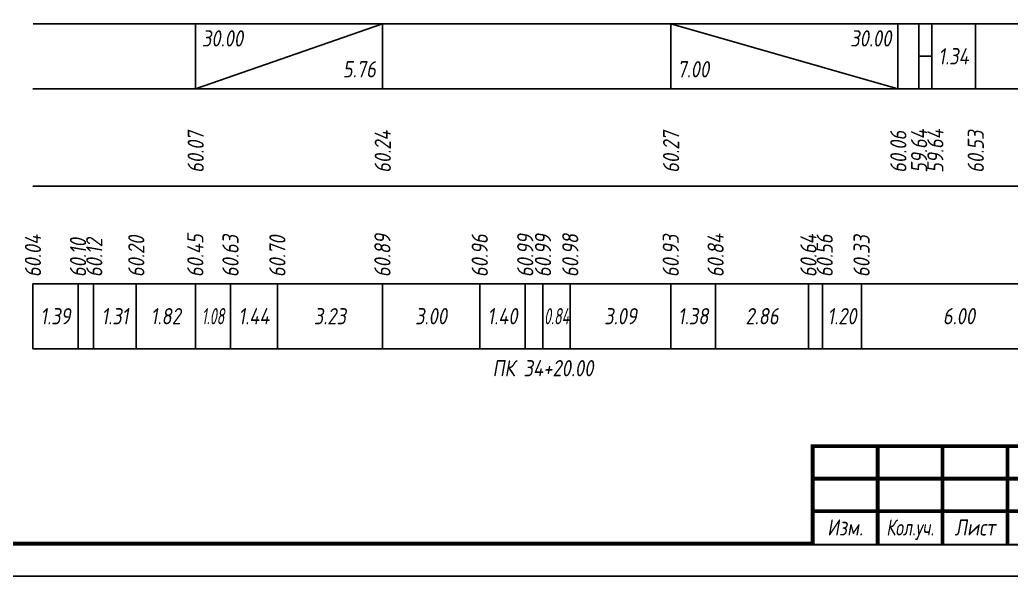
# Model space of a CAD drawing. Extents: x -717 to 1451, y -133302 to 233.
# Drawn here: x 77.9 to 230.5, y -53482.4 to -53396.8 of the extents above; entities that cross this region are included whole.
import ezdxf
from ezdxf.enums import TextEntityAlignment as Align

# ---------------------------------------------------------------- set-up
doc = ezdxf.new("R2010")
doc.units = 0
for name, color, linetype in [('Зарамочное оформление', 7, 'Continuous'), ('Код_510', 7, 'Continuous'), ('Код_516', 1, 'Continuous'), ('Подписи поперечников', 7, 'Continuous'), ('Таблица', 7, 'Continuous')]:
    doc.layers.add(name, color=color, linetype=linetype)
doc.styles.add('М', font='romand.shx', dxfattribs={"width": 0.8, "oblique": 10, "height": 2.5})

# ---------------------------------------------------------------- blocks, each defined once
blk = doc.blocks.new('Штамп')
at = {"linetype": 'Continuous'}
blk.add_wipeout([(199.95, -411.25), (384.95, -411.25), (384.95, -426.25), (199.95, -426.25)], dxfattribs=at).dxf.layer = 'Зарамочное оформление'
at = {"layer": 'Зарамочное оформление', "linetype": 'Continuous', "lineweight": -3, "const_width": 0.6, "flags": 128}
for points in [[(199.95, -426.25), (199.95, -411.25), (384.95, -411.25)], [(209.95, -411.25), (209.95, -426.25)], [(219.95, -411.25), (219.95, -426.25)], [(229.95, -411.25), (229.95, -426.25)], [(199.95, -416.25), (264.95, -416.25)], [(199.95, -421.25), (264.95, -421.25)]]:
    blk.add_lwpolyline(points, dxfattribs=at)
at = {"layer": 'Зарамочное оформление', "linetype": 'Continuous', "style": 'М', "oblique": 10}
for s, width, p in [('Изм.', 0.8, (204.95, -423.75)), ('Кол.уч.', 0.7, (214.95, -423.75)), ('Лист', 0.8, (224.95, -423.75))]:
    blk.add_text(s, height=2.5, dxfattribs=dict(at, width=width)).set_placement(p, align=Align.MIDDLE_CENTER)
blk = doc.blocks.new('шифр')
blk.add_blockref('Штамп', (0, -53111))

msp = doc.modelspace()

# ---------------------------------------------------------------- linework, layer by layer
at = {"flags": 128}
msp.add_lwpolyline([(-30.054, -53482.421), (389.946, -53482.421), (389.946, -53185.421), (-30.054, -53185.421)], close=True, dxfattribs=at)
at = {"const_width": 0.6, "flags": 128}
msp.add_lwpolyline([(-10.054, -53477.421), (384.946, -53477.421), (384.946, -53190.421), (-10.054, -53190.421)], close=True, dxfattribs=at)
at = {"layer": 'Код_510'}
for p, q in [((79.946, -53447.421), (79.946, -53437.421)), ((86.886, -53447.421), (86.886, -53437.421)), ((89.289, -53447.421), (89.289, -53437.421)), ((95.856, -53447.421), (95.856, -53437.421)), ((104.943, -53447.421), (104.943, -53437.421)), ((110.357, -53447.421), (110.357, -53437.421)), ((117.57, -53447.421), (117.57, -53437.421)), ((133.737, -53447.421), (133.737, -53437.421)), ((148.717, -53447.421), (148.717, -53437.421)), ((155.718, -53447.421), (155.718, -53437.421)), ((158.453, -53447.421), (158.453, -53437.421)), ((162.656, -53447.421), (162.656, -53437.421)), ((178.118, -53447.421), (178.118, -53437.421)), ((185.025, -53447.421), (185.025, -53437.421)), ((199.313, -53447.421), (199.313, -53437.421)), ((201.485, -53447.421), (201.485, -53437.421)), ((207.487, -53447.421), (207.487, -53437.421))]:
    msp.add_line(p, q, dxfattribs=at)
at = {"layer": 'Код_516'}
for p, q in [((104.946, -53407.421), (104.946, -53397.421)), ((104.946, -53407.421), (133.737, -53397.421)), ((133.737, -53407.421), (133.737, -53397.421)), ((178.118, -53407.421), (178.118, -53397.421)), ((178.118, -53397.421), (213.094, -53407.421)), ((213.094, -53407.421), (213.094, -53397.421)), ((216.288, -53407.421), (216.288, -53397.421)), ((218.288, -53407.421), (218.288, -53397.421)), ((225.009, -53407.421), (225.009, -53397.421)), ((216.288, -53402.421), (218.288, -53402.421))]:
    msp.add_line(p, q, dxfattribs=at)
at = {"layer": 'Таблица'}
for p, q in [((80, -53397.421), (250.063, -53397.421)), ((79.946, -53407.421), (250.009, -53407.421)), ((79.946, -53422.421), (250.009, -53422.421)), ((79.946, -53437.421), (250.009, -53437.421)), ((79.946, -53447.421), (250.009, -53447.421))]:
    msp.add_line(p, q, dxfattribs=at)

# ---------------------------------------------------------------- texts
at = {"layer": 'Код_510', "style": 'М', "oblique": 10, "width": 0.8}
for s, p in [('60.04', (79.946, -53436.421)), ('60.10', (86.886, -53436.421)), ('60.12', (89.386, -53436.421)), ('60.20', (95.856, -53436.421)), ('60.45', (104.943, -53436.421)), ('60.63', (110.357, -53436.421)), ('60.70', (117.57, -53436.421)), ('60.89', (133.737, -53436.421)), ('60.96', (148.717, -53436.421)), ('60.99', (155.718, -53436.421)), ('60.99', (158.453, -53436.421)), ('60.98', (162.656, -53436.421)), ('60.93', (178.118, -53436.421)), ('60.84', (185.025, -53436.421)), ('60.64', (199.313, -53436.421)), ('60.56', (201.813, -53436.421)), ('60.33', (207.487, -53436.421))]:
    msp.add_text(s, height=2.5, rotation=90, dxfattribs=at).set_placement(p, align=Align.MIDDLE_LEFT)
at = {"layer": 'Код_510', "style": 'М', "oblique": 10}
for s, width, p in [('1.39', 0.8, (83.416, -53442.421)), ('1.31', 0.8, (92.573, -53442.421)), ('1.82', 0.8, (100.4, -53442.421)), ('1.08', 0.6, (107.65, -53442.421)), ('1.44', 0.8, (113.963, -53442.421)), ('3.23', 0.8, (125.654, -53442.421)), ('3.00', 0.8, (141.227, -53442.421)), ('1.40', 0.8, (152.217, -53442.421)), ('0.84', 0.6, (160.554, -53442.421)), ('3.09', 0.8, (170.387, -53442.421)), ('1.38', 0.8, (181.571, -53442.421)), ('2.86', 0.8, (192.169, -53442.421)), ('1.20', 0.8, (204.486, -53442.421)), ('6.00', 0.8, (222.479, -53442.421))]:
    msp.add_text(s, height=2.5, dxfattribs=dict(at, width=width)).set_placement(p, align=Align.MIDDLE_CENTER)
at = {"layer": 'Код_516', "style": 'М', "oblique": 10, "width": 0.8}
msp.add_text('30.00', height=2.5, dxfattribs=at).set_placement((105.946, -53398.421), align=Align.TOP_LEFT)
msp.add_text('30.00', height=2.5, dxfattribs=at).set_placement((212.094, -53398.421), align=Align.TOP_RIGHT)
msp.add_text('1.34', height=2.5, dxfattribs=at).set_placement((221.648, -53402.421), align=Align.MIDDLE_CENTER)
msp.add_text('5.76', height=2.5, dxfattribs=at).set_placement((132.737, -53406.421), align=Align.BOTTOM_RIGHT)
msp.add_text('7.00', height=2.5, dxfattribs=at).set_placement((179.118, -53406.421), align=Align.BOTTOM_LEFT)
for s, p in [('60.07', (105, -53420.371)), ('60.24', (133.792, -53420.371)), ('60.27', (178.172, -53420.371)), ('60.06', (213.148, -53420.371)), ('59.64', (216.342, -53420.371)), ('59.64', (218.842, -53420.371)), ('60.53', (225.063, -53420.371))]:
    msp.add_text(s, height=2.5, rotation=90, dxfattribs=at).set_placement(p, align=Align.MIDDLE_LEFT)
at = {"layer": 'Подписи поперечников', "style": 'М', "oblique": 10, "width": 0.8}
msp.add_text('ПК 34+20.00', height=2.5, dxfattribs=at).set_placement((158.453, -53452.421), align=Align.BOTTOM_CENTER)

# ---------------------------------------------------------------- next in the draw order: block references
msp.add_blockref('шифр', (0, 59.829))

doc.saveas('drawing.dxf')
